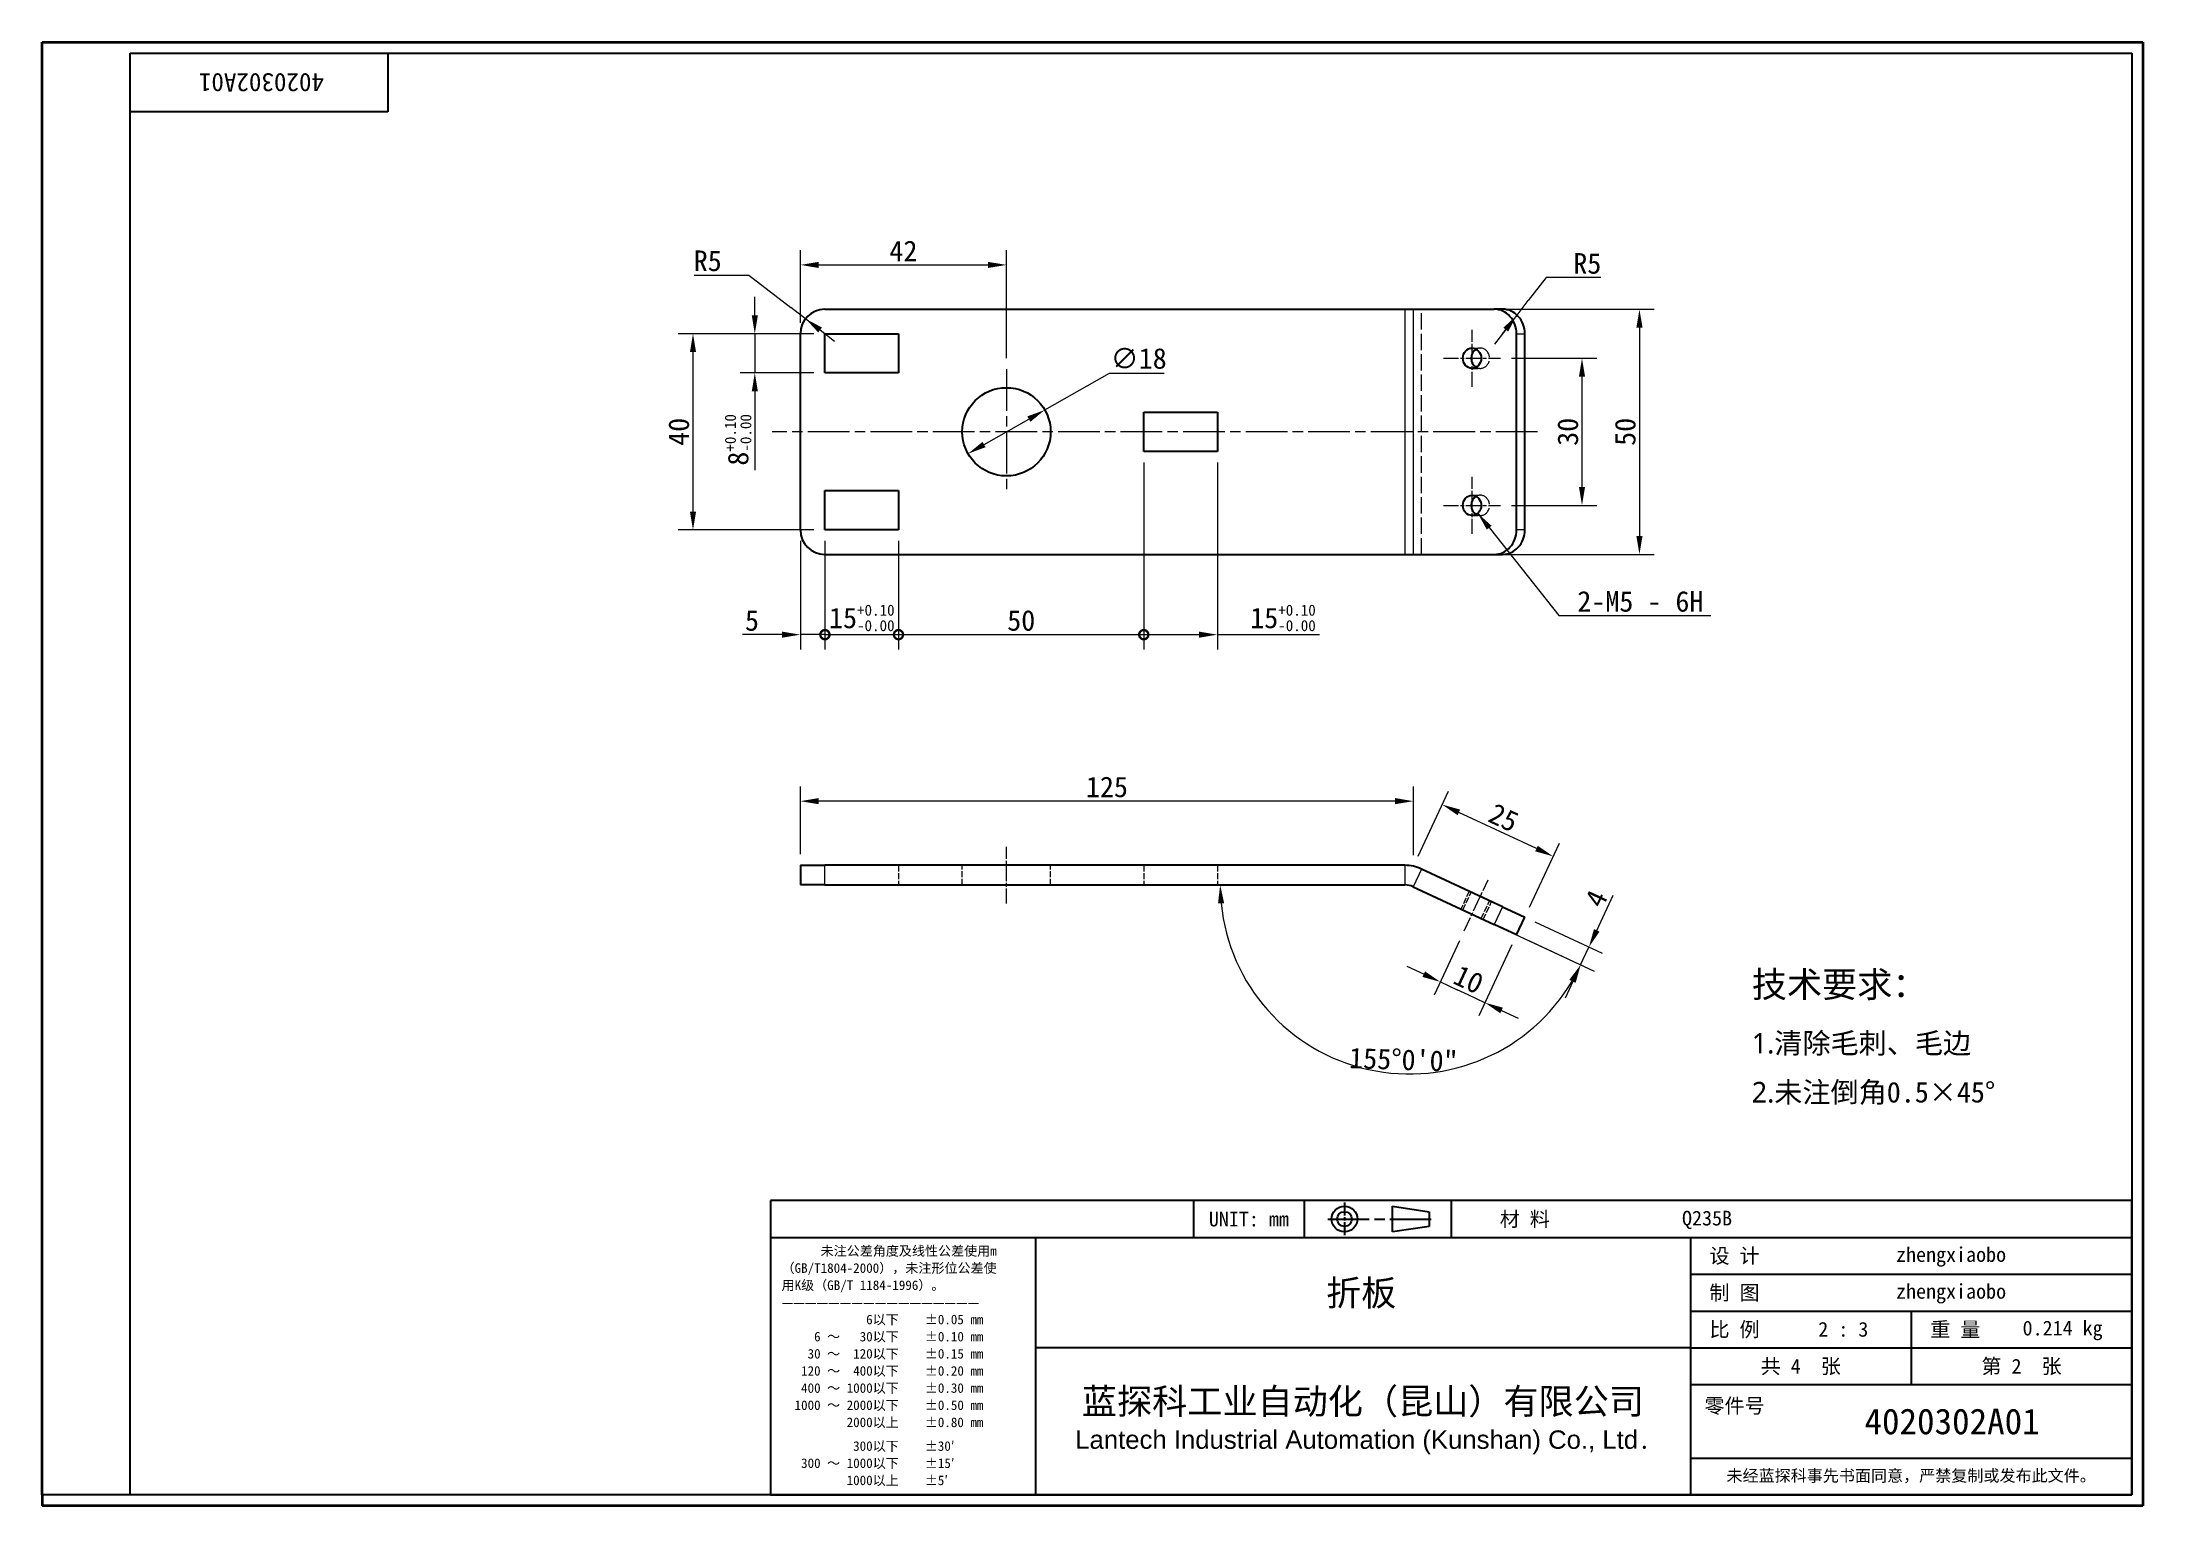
# Model space of a CAD drawing. Header units: millimetres. Extents: x 9 to 437, y 8 to 307.
import ezdxf
from ezdxf.enums import TextEntityAlignment as Align

# ---------------------------------------------------------------- set-up
doc = ezdxf.new("R2010")
doc.units = ezdxf.units.MM
doc.header["$LTSCALE"] = 1.5
doc.linetypes.add('CHAIN', pattern=[0.3543, 0.2362, -0.0295, 0.0591, -0.0295])
doc.linetypes.add('DASHED', pattern=[0.2067, 0.1654, -0.0413])
for name, color, linetype, lineweight in [('1', 7, 'Continuous', 18), ('可见 (ISO)', 7, 'Continuous', 25), ('可见窄的 (ISO)', 7, 'Continuous', 18), ('图框 (ISO)', 7, 'Continuous', 35), ('标题 (ISO)', 7, 'Continuous', 25)]:
    doc.layers.add(name, color=color, linetype=linetype, lineweight=lineweight)
for name, color, linetype, lineweight, true_color in [('中心标记 (ISO)', 1, 'CHAIN', 18, 0xff0000), ('中心线 (ISO)', 1, 'CHAIN', 18, 0xff0000), ('尺寸 (ISO)', 7, 'Continuous', 18, 0x008000), ('符号 (ISO)', 7, 'Continuous', 18, 0x008000), ('隐藏 (ISO)', 5, 'DASHED', 18, 0x0000ff), ('隐藏窄的 (ISO)', 5, 'DASHED', 18, 0x0000ff)]:
    doc.layers.add(name, color=color, linetype=linetype, lineweight=lineweight, true_color=true_color)
doc.styles.add('文本样式164', font='SimSun.ttf')
doc.styles.add('文本样式165', font='SimSun.ttf')
doc.styles.add('文本样式74', font='SimSun.ttf')
doc.styles.add('最新国标', font='simfang.ttf')
doc.styles.add('注释文本 (ISO)', font='simfang.ttf')
doc.dimstyles.new('默认 (GB)', dxfattribs={"dimscale": 1.5, "dimtxt": 2.8, "dimasz": 2.5, "dimexe": 2, "dimexo": 1.5, "dimgap": 0.5, "dimtad": 1, "dimtoh": 1, "dimdsep": 46, "dimtxsty": '最新国标', "dimcen": 0.09, "dimdle": 10, "dimclrd": 256, "dimclre": 256, "dimclrt": 256, "dimaunit": 1, "dimadec": 3, "dimazin": 2, "dimtfac": 0.535714, "dimtmove": 0, "dimatfit": 3, "dimfxl": 0, "dimtolj": 1, "dimtzin": 0, "dimlwd": -1, "dimlwe": -1, "dimarcsym": 0})
doc.dimstyles.new('默认 (GB)$7', dxfattribs={"dimscale": 1.5, "dimtxt": 2.8, "dimasz": 2.5, "dimexe": 2, "dimexo": 1.5, "dimgap": 0.5, "dimtad": 1, "dimtoh": 1, "dimdsep": 46, "dimtxsty": '最新国标', "dimcen": 0.09, "dimdle": 10, "dimclrd": 256, "dimclre": 256, "dimclrt": 256, "dimaunit": 1, "dimadec": 3, "dimazin": 2, "dimtfac": 0.535714, "dimtmove": 0, "dimatfit": 3, "dimfxl": 0, "dimtolj": 1, "dimtzin": 0, "dimlwd": -1, "dimlwe": -1, "dimarcsym": 0})

# ---------------------------------------------------------------- blocks, each defined once
blk = doc.blocks.new('图框 最新国标')
at = {"layer": '图框 (ISO)'}
for p, q in [((6, 7), (6, 204.5)), ((6, 204.5), (291.5, 204.5)), ((291.5, 204.5), (291.5, 5.5)), ((6, 7), (6, 5.5)), ((6, 7), (6, 5.5)), ((291.5, 5.5), (6, 5.5))]:
    blk.add_line(p, q, dxfattribs=at)
at = {"layer": '图框 (ISO)', "color": 7, "linetype": 'Continuous', "lineweight": 25}
for p, q in [((18, 203), (290, 203)), ((18, 7), (18, 203)), ((18, 203), (290, 203)), ((53, 203), (53, 195)), ((290, 203), (290, 7)), ((290, 203), (290, 7)), ((53, 195), (18, 195)), ((290, 7), (6, 7)), ((290, 7), (18, 7))]:
    blk.add_line(p, q, dxfattribs=at)
at = {"layer": '图框 (ISO)', "style": '文本样式74'}
blk.add_attdef('零件代号_001', (44.32, 200.25), '', height=2.5, rotation=180, dxfattribs=at)
blk = doc.blocks.new('标题栏 最新国标')
at = {"layer": '标题 (ISO)'}
for p, q in [((381.98, -183.84), (196.98, -183.84)), ((196.98, -183.84), (196.98, -223.84)), ((254.48, -183.84), (254.48, -188.84)), ((269.48, -183.84), (269.48, -188.84)), ((281.48, -188.09), (281.48, -184.59)), ((281.48, -184.59), (286.48, -185.34)), ((286.48, -185.34), (286.48, -187.34)), ((289.48, -183.84), (289.48, -188.84)), ((381.98, -223.84), (381.98, -183.84)), ((383.48, -183.84), (383.48, -225.34)), ((286.48, -187.34), (281.48, -188.09)), ((196.98, -188.84), (381.98, -188.84)), ((232.98, -188.84), (232.98, -223.84)), ((321.98, -188.84), (321.98, -223.84)), ((321.98, -193.84), (381.98, -193.84)), ((321.98, -198.84), (381.98, -198.84)), ((351.98, -198.84), (351.98, -208.84)), ((321.98, -203.84), (232.98, -203.84)), ((321.98, -203.84), (381.98, -203.84)), ((321.98, -208.84), (381.98, -208.84)), ((321.98, -218.84), (381.98, -218.84)), ((196.98, -223.84), (381.98, -223.84)), ((383.48, -225.34), (196.98, -225.34))]:
    blk.add_line(p, q, dxfattribs=at)
at = {"layer": '标题 (ISO)', "linetype": 'CHAIN', "ltscale": 5.000333}
blk.add_line((274.98, -184.09), (274.98, -188.59), dxfattribs=at)
at = {"layer": '标题 (ISO)', "linetype": 'CHAIN', "ltscale": 15.834605}
blk.add_line((272.73, -186.34), (286.98, -186.34), dxfattribs=at)
at = {"layer": '标题 (ISO)'}
for radius in [1.75, 1]:
    blk.add_circle((274.98, -186.34), radius, dxfattribs=at)
at = {"layer": '1', "style": '文本样式164'}
for s, p in [('UNIT: mm', (261.98, -186.34)), ('材 料', (299.48, -186.34)), ('设 计', (327.98, -191.34)), ('制 图', (327.98, -196.34)), ('比 例', (327.98, -201.34)), ('重 量', (357.98, -201.34)), ('共 4  张', (336.98, -206.34)), ('第 2  张', (366.98, -206.34))]:
    blk.add_text(s, height=2, dxfattribs=at).set_placement(p, align=Align.MIDDLE_CENTER)
at = {"layer": '标题 (ISO)', "char_height": 2, "style": '注释文本 (ISO)'}
for s, insert, attachment_point, line_spacing_factor in [('{\\fSimSun|b0|i0|c134|p2;\\H0.65x;      未注公差角度及线性公差使用m\\P（GB/T1804-2000），未注形位公差使\\P用K级（GB/T 1184-1996）。\\P—————————————————\\P             6以下    ±0.05 mm\\P     6 ～   30以下    ±0.10 mm\\P    30 ～  120以下    ±0.15 mm\\P   120 ～  400以下    ±0.20 mm\\P   400 ～ 1000以下    ±0.30 mm\\P  1000 ～ 2000以下    ±0.50 mm\\P          2000以上    ±0.80 mm\\P\\H0.38462x;\\P\\H2.6x;           300以下    ±30′\\P   300 ～ 1000以下    ±15′\\P          1000以上    ±5′}', (198.48, -206.34), 4, 1.075116), ('{\\fMicrosoft YaHei|b0|i0|c134|p34;\\H1.75x;蓝探科工业自动化（昆山）有限公司\\P\\fArial|b0|i0|c0|p34;\\H0.71429x;Lantech Industrial Automation (Kunshan) Co., Ltd\\fFangSong|b0|i0|c134|p49;.\\H1.15195x; }', (277.48, -213.84), 5, 0.978695)]:
    blk.add_mtext(s, dxfattribs=dict(at, insert=insert, attachment_point=attachment_point, line_spacing_factor=line_spacing_factor))
at = {"layer": '标题 (ISO)', "attachment_point": 5, "style": '注释文本 (ISO)'}
for s, insert, char_height in [('\\fFangSong|b0|i0;零件号', (327.98, -211.84), 2), ('\\fSimSun|b0|i0;{\\H1.6000;未经蓝探科事先书面同意，严禁复制或发布此文件。}', (351.98, -221.34), 1.6)]:
    blk.add_mtext(s, dxfattribs=dict(at, insert=insert, char_height=char_height))
at = {"layer": '标题 (ISO)'}
for tag, p, height, style in [('材料_001', (320.84, -187.21), 2, '注释文本 (ISO)'), ('设计人_001', (349.92, -192.16), 2, '注释文本 (ISO)'), ('库存编号_001', (272.48, -198.12), 3.5, '文本样式165'), ('设计人_001', (349.92, -197.16), 2, '注释文本 (ISO)'), ('视图比例_001', (339.35, -202.33), 2, '注释文本 (ISO)'), ('质量\\P3;_001', (367.12, -202.16), 2, '注释文本 (ISO)'), ('零件代号_001', (345.63, -215.59), 3.5, '文本样式165')]:
    blk.add_attdef(tag, p, '', height=height, dxfattribs=dict(at, style=style))
blk = doc.blocks.new('_DotSmall')
at = {"color": 0, "linetype": 'ByBlock', "const_width": 0.5}
blk.add_lwpolyline([(-0.0625, 0, 1), (0.0625, 0, 1)], format="xyb", close=True, dxfattribs=at)
blk = doc.blocks.new('*D5')
at = {"layer": 'Defpoints', "color": 0, "transparency": 16777216}
for p in [(163.58, 207.27), (168.58, 207.27), (168.58, 185.91)]:
    blk.add_point(p, dxfattribs=at)
at = {"layer": '尺寸 (ISO)', "color": 116, "true_color": 0x00803f, "transparency": 16777216}
for p, q in [((163.58, 205.02), (163.58, 182.91)), ((168.58, 205.02), (168.58, 182.91)), ((159.83, 185.91), (151.8, 185.91)), ((168.58, 185.91), (163.58, 185.91)), ((168.58, 185.91), (176.08, 185.91))]:
    blk.add_line(p, q, dxfattribs=at)
blk.add_solid([(159.83, 186.53), (159.83, 185.28), (163.58, 185.91)], dxfattribs=at)
at = {"layer": '尺寸 (ISO)', "color": 116, "true_color": 0x00803f, "transparency": 16777216, "xscale": 3.75, "yscale": 3.75, "zscale": 3.75, "rotation": 180}
blk.add_blockref('_DotSmall', (168.58, 185.91), dxfattribs=at)
at = {"layer": '尺寸 (ISO)', "transparency": 16777216, "insert": (153.72, 188.78), "char_height": 4.2, "attachment_point": 5, "style": '最新国标'}
blk.add_mtext('\\A1;5', dxfattribs=at)
blk = doc.blocks.new('*D7')
at = {"layer": 'Defpoints', "color": 0, "transparency": 16777216}
for p in [(168.58, 207.27), (183.58, 207.27), (183.58, 185.91)]:
    blk.add_point(p, dxfattribs=at)
at = {"layer": '尺寸 (ISO)', "color": 116, "true_color": 0x00803f, "transparency": 16777216}
for p, q in [((168.58, 205.02), (168.58, 182.91)), ((183.58, 205.02), (183.58, 182.91)), ((168.58, 185.91), (183.58, 185.91))]:
    blk.add_line(p, q, dxfattribs=at)
at = {"layer": '尺寸 (ISO)', "color": 116, "true_color": 0x00803f, "transparency": 16777216, "xscale": 3.75, "yscale": 3.75, "zscale": 3.75, "rotation": 180}
blk.add_blockref('_DotSmall', (168.58, 185.91), dxfattribs=at)
at = {"layer": '尺寸 (ISO)', "color": 116, "true_color": 0x00803f, "transparency": 16777216, "xscale": 3.75, "yscale": 3.75, "zscale": 3.75}
blk.add_blockref('_DotSmall', (183.58, 185.91), dxfattribs=at)
at = {"layer": '尺寸 (ISO)', "transparency": 16777216, "insert": (176.1, 189.33), "char_height": 4.2, "attachment_point": 5, "style": '最新国标'}
blk.add_mtext('\\A1;15{\\H2.25;\\S+0.10^ -0.00;}', dxfattribs=at)
blk = doc.blocks.new('*D8')
at = {"layer": 'Defpoints', "color": 0, "transparency": 16777216}
for p in [(233.58, 223.27), (183.58, 207.27), (233.58, 185.91)]:
    blk.add_point(p, dxfattribs=at)
at = {"layer": '尺寸 (ISO)', "color": 116, "true_color": 0x00803f, "transparency": 16777216}
for p, q in [((233.58, 221.02), (233.58, 182.91)), ((183.58, 205.02), (183.58, 182.91)), ((183.58, 185.91), (233.58, 185.91))]:
    blk.add_line(p, q, dxfattribs=at)
at = {"layer": '尺寸 (ISO)', "color": 116, "true_color": 0x00803f, "transparency": 16777216, "xscale": 3.75, "yscale": 3.75, "zscale": 3.75, "rotation": 180}
blk.add_blockref('_DotSmall', (183.58, 185.91), dxfattribs=at)
at = {"layer": '尺寸 (ISO)', "color": 116, "true_color": 0x00803f, "transparency": 16777216, "xscale": 3.75, "yscale": 3.75, "zscale": 3.75}
blk.add_blockref('_DotSmall', (233.58, 185.91), dxfattribs=at)
at = {"layer": '尺寸 (ISO)', "transparency": 16777216, "insert": (208.6, 188.78), "char_height": 4.2, "attachment_point": 5, "style": '最新国标'}
blk.add_mtext('\\A1;50', dxfattribs=at)
blk = doc.blocks.new('*D9')
at = {"layer": 'Defpoints', "color": 0, "transparency": 16777216}
for p in [(233.58, 223.27), (248.58, 223.27), (248.58, 185.91)]:
    blk.add_point(p, dxfattribs=at)
at = {"layer": '尺寸 (ISO)', "color": 116, "true_color": 0x00803f, "transparency": 16777216}
for p, q in [((233.58, 221.02), (233.58, 182.91)), ((248.58, 221.02), (248.58, 182.91)), ((233.58, 185.91), (244.83, 185.91)), ((248.58, 185.91), (269.42, 185.91))]:
    blk.add_line(p, q, dxfattribs=at)
blk.add_solid([(244.83, 186.53), (244.83, 185.28), (248.58, 185.91)], dxfattribs=at)
at = {"layer": '尺寸 (ISO)', "color": 116, "true_color": 0x00803f, "transparency": 16777216, "xscale": 3.75, "yscale": 3.75, "zscale": 3.75, "rotation": 180}
blk.add_blockref('_DotSmall', (233.58, 185.91), dxfattribs=at)
at = {"layer": '尺寸 (ISO)', "transparency": 16777216, "insert": (261.95, 189.33), "char_height": 4.2, "attachment_point": 5, "style": '最新国标'}
blk.add_mtext('\\A1;15{\\H2.25;\\S+0.10^ -0.00;}', dxfattribs=at)
blk = doc.blocks.new('*D10')
at = {"layer": 'Defpoints', "color": 0, "transparency": 16777216}
for p in [(306.3, 242.27), (306.3, 212.27), (322.9, 212.27)]:
    blk.add_point(p, dxfattribs=at)
at = {"layer": '尺寸 (ISO)', "color": 116, "true_color": 0x00803f, "transparency": 16777216}
for p, q in [((308.55, 242.27), (325.9, 242.27)), ((322.9, 238.52), (322.9, 216.02)), ((308.55, 212.27), (325.9, 212.27))]:
    blk.add_line(p, q, dxfattribs=at)
for points in [[(322.28, 238.52), (323.53, 238.52), (322.9, 242.27)], [(322.28, 216.02), (323.53, 216.02), (322.9, 212.27)]]:
    blk.add_solid(points, dxfattribs=at)
at = {"layer": '尺寸 (ISO)', "transparency": 16777216, "insert": (320.03, 227.27), "char_height": 4.2, "attachment_point": 5, "rotation": 90, "style": '最新国标'}
blk.add_mtext('\\A1;30', dxfattribs=at)
blk = doc.blocks.new('*D11')
at = {"layer": 'Defpoints', "color": 0, "transparency": 16777216}
for p in [(168.58, 247.27), (141.69, 207.27), (168.58, 207.27)]:
    blk.add_point(p, dxfattribs=at)
at = {"layer": '尺寸 (ISO)', "color": 116, "true_color": 0x00803f, "transparency": 16777216}
for p, q in [((166.33, 247.27), (138.69, 247.27)), ((141.69, 243.52), (141.69, 211.02)), ((166.33, 207.27), (138.69, 207.27))]:
    blk.add_line(p, q, dxfattribs=at)
for points in [[(141.07, 243.52), (142.32, 243.52), (141.69, 247.27)], [(141.07, 211.02), (142.32, 211.02), (141.69, 207.27)]]:
    blk.add_solid(points, dxfattribs=at)
at = {"layer": '尺寸 (ISO)', "transparency": 16777216, "insert": (138.82, 227.27), "char_height": 4.2, "attachment_point": 5, "rotation": 90, "style": '最新国标'}
blk.add_mtext('\\A1;40', dxfattribs=at)
blk = doc.blocks.new('*D12')
at = {"layer": 'Defpoints', "color": 0, "transparency": 16777216}
for p in [(168.58, 247.27), (154.29, 239.27), (168.58, 239.27)]:
    blk.add_point(p, dxfattribs=at)
at = {"layer": '尺寸 (ISO)', "color": 116, "true_color": 0x00803f, "transparency": 16777216}
for p, q in [((154.29, 251.02), (154.29, 254.77)), ((166.33, 247.27), (151.29, 247.27)), ((154.29, 247.27), (154.29, 239.27)), ((166.33, 239.27), (151.29, 239.27)), ((154.29, 235.52), (154.29, 219.48))]:
    blk.add_line(p, q, dxfattribs=at)
for points in [[(153.67, 251.02), (154.92, 251.02), (154.29, 247.27)], [(153.67, 235.52), (154.92, 235.52), (154.29, 239.27)]]:
    blk.add_solid(points, dxfattribs=at)
at = {"layer": '尺寸 (ISO)', "transparency": 16777216, "insert": (150.88, 225.63), "char_height": 4.2, "attachment_point": 5, "rotation": 90, "style": '最新国标'}
blk.add_mtext('\\A1;8{\\H2.25;\\S+0.10^ -0.00;}', dxfattribs=at)
blk = doc.blocks.new('*D13')
at = {"layer": 'Defpoints', "color": 0, "transparency": 16777216}
for p in [(305.02, 252.27), (305.02, 202.27), (334.61, 202.27)]:
    blk.add_point(p, dxfattribs=at)
at = {"layer": '尺寸 (ISO)', "color": 116, "true_color": 0x00803f, "transparency": 16777216}
for p, q in [((307.27, 252.27), (337.61, 252.27)), ((334.61, 248.52), (334.61, 206.02)), ((307.27, 202.27), (337.61, 202.27))]:
    blk.add_line(p, q, dxfattribs=at)
for points in [[(333.99, 248.52), (335.24, 248.52), (334.61, 252.27)], [(333.99, 206.02), (335.24, 206.02), (334.61, 202.27)]]:
    blk.add_solid(points, dxfattribs=at)
at = {"layer": '尺寸 (ISO)', "transparency": 16777216, "insert": (331.74, 227.27), "char_height": 4.2, "attachment_point": 5, "rotation": 90, "style": '最新国标'}
blk.add_mtext('\\A1;50', dxfattribs=at)
blk = doc.blocks.new('*D14')
at = {"layer": 'Defpoints', "color": 0, "transparency": 16777216}
for p in [(205.58, 261.3), (163.58, 247.27), (205.58, 240.02)]:
    blk.add_point(p, dxfattribs=at)
at = {"layer": '尺寸 (ISO)', "color": 116, "true_color": 0x00803f, "transparency": 16777216}
for p, q in [((163.58, 249.52), (163.58, 264.3)), ((167.33, 261.3), (201.83, 261.3)), ((205.58, 242.27), (205.58, 264.3))]:
    blk.add_line(p, q, dxfattribs=at)
for points in [[(167.33, 261.92), (167.33, 260.67), (163.58, 261.3)], [(201.83, 261.92), (201.83, 260.67), (205.58, 261.3)]]:
    blk.add_solid(points, dxfattribs=at)
at = {"layer": '尺寸 (ISO)', "transparency": 16777216, "insert": (184.58, 264.15), "char_height": 4.2, "attachment_point": 5, "style": '最新国标'}
blk.add_mtext('\\A1;42', dxfattribs=at)
blk = doc.blocks.new('*D15')
at = {"layer": 'Defpoints', "color": 0, "transparency": 16777216}
for p in [(164.63, 250.33), (168.58, 247.27)]:
    blk.add_point(p, dxfattribs=at)
at = {"layer": '尺寸 (ISO)', "color": 116, "true_color": 0x00803f, "transparency": 16777216}
for p, q in [((141.91, 259.24), (153.09, 259.24)), ((153.09, 259.24), (161.66, 252.62)), ((164.63, 250.33), (161.66, 252.62)), ((168.58, 247.27), (164.63, 250.33)), ((167.59, 248.03), (170.56, 245.74))]:
    blk.add_line(p, q, dxfattribs=at)
blk.add_solid([(167.98, 248.53), (167.21, 247.54), (164.63, 250.33)], dxfattribs=at)
at = {"layer": '尺寸 (ISO)', "transparency": 16777216, "insert": (144.7, 262.11), "char_height": 4.2, "attachment_point": 5, "style": '最新国标'}
blk.add_mtext('\\A1;R5', dxfattribs=at)
blk = doc.blocks.new('*D16')
at = {"layer": 'Defpoints', "color": 0, "transparency": 16777216}
for p in [(309.66, 251.07), (306.71, 247.27)]:
    blk.add_point(p, dxfattribs=at)
at = {"layer": '尺寸 (ISO)', "color": 116, "true_color": 0x00803f, "transparency": 16777216}
for p, q in [((315.59, 258.71), (311.96, 254.03)), ((326.77, 258.71), (315.59, 258.71)), ((309.66, 251.07), (311.96, 254.03)), ((306.71, 247.27), (309.66, 251.07)), ((307.36, 248.11), (305.06, 245.14))]:
    blk.add_line(p, q, dxfattribs=at)
blk.add_solid([(306.86, 248.49), (307.85, 247.72), (309.66, 251.07)], dxfattribs=at)
at = {"layer": '尺寸 (ISO)', "transparency": 16777216, "insert": (323.98, 261.58), "char_height": 4.2, "attachment_point": 5, "style": '最新国标'}
blk.add_mtext('\\A1;R5', dxfattribs=at)
blk = doc.blocks.new('*D17')
at = {"layer": 'Defpoints', "color": 0, "transparency": 16777216}
for p in [(163.58, 151.96), (163.58, 138.88), (288.54, 138.69)]:
    blk.add_point(p, dxfattribs=at)
at = {"layer": '尺寸 (ISO)', "color": 116, "true_color": 0x00803f, "transparency": 16777216}
for p, q in [((163.58, 141.13), (163.58, 154.96)), ((288.54, 140.94), (288.54, 154.96)), ((284.79, 151.96), (167.33, 151.96))]:
    blk.add_line(p, q, dxfattribs=at)
for points in [[(167.33, 152.59), (167.33, 151.34), (163.58, 151.96)], [(284.79, 152.59), (284.79, 151.34), (288.54, 151.96)]]:
    blk.add_solid(points, dxfattribs=at)
at = {"layer": '尺寸 (ISO)', "transparency": 16777216, "insert": (226.06, 154.84), "char_height": 4.2, "attachment_point": 5, "style": '最新国标'}
blk.add_mtext('\\A1;125', dxfattribs=at)
blk = doc.blocks.new('*D18')
at = {"layer": 'Defpoints', "color": 0, "transparency": 16777216}
for p in [(294.4, 151.26), (288.54, 138.69), (311.24, 128.31)]:
    blk.add_point(p, dxfattribs=at)
at = {"layer": '尺寸 (ISO)', "color": 116, "true_color": 0x00803f, "transparency": 16777216}
for p, q in [((289.49, 140.73), (295.67, 153.98)), ((313.62, 142.3), (297.8, 149.67)), ((312.19, 130.35), (318.29, 143.43))]:
    blk.add_line(p, q, dxfattribs=at)
for points in [[(298.07, 150.24), (297.54, 149.11), (294.4, 151.26)], [(313.89, 142.86), (313.36, 141.73), (317.02, 140.71)]]:
    blk.add_solid(points, dxfattribs=at)
at = {"layer": '尺寸 (ISO)', "transparency": 16777216, "insert": (306.93, 148.59), "char_height": 4.2, "attachment_point": 5, "rotation": 335, "style": '最新国标'}
blk.add_mtext('\\A1;25', dxfattribs=at)
blk = doc.blocks.new('*D19')
at = {"layer": 'Defpoints', "color": 0, "transparency": 16777216}
for p in [(298.9, 125.52), (309.55, 124.69), (294.05, 115.1)]:
    blk.add_point(p, dxfattribs=at)
at = {"layer": '尺寸 (ISO)', "color": 116, "true_color": 0x00803f, "transparency": 16777216}
for p, q in [((297.95, 123.48), (292.78, 112.38)), ((308.6, 122.65), (301.84, 108.16)), ((290.65, 116.68), (287.25, 118.27)), ((294.05, 115.1), (297.44, 113.52)), ((299.71, 112.46), (297.44, 113.52)), ((303.11, 110.87), (299.71, 112.46)), ((306.51, 109.29), (309.91, 107.7))]:
    blk.add_line(p, q, dxfattribs=at)
for points in [[(290.91, 117.25), (290.38, 116.12), (294.05, 115.1)], [(306.77, 109.86), (306.24, 108.72), (303.11, 110.87)]]:
    blk.add_solid(points, dxfattribs=at)
at = {"layer": '尺寸 (ISO)', "transparency": 16777216, "insert": (299.79, 115.59), "char_height": 4.2, "attachment_point": 5, "rotation": 335, "style": '最新国标'}
blk.add_mtext('\\A1;10', dxfattribs=at)
blk = doc.blocks.new('*D20')
at = {"layer": 'Defpoints', "color": 0, "transparency": 16777216}
for p in [(309.55, 124.69), (311.24, 128.31), (324.32, 122.22)]:
    blk.add_point(p, dxfattribs=at)
at = {"layer": '尺寸 (ISO)', "color": 116, "true_color": 0x00803f, "transparency": 16777216}
for p, q in [((325.9, 125.61), (329.24, 132.77)), ((313.28, 127.36), (327.04, 120.95)), ((311.59, 123.74), (325.35, 117.32)), ((322.63, 118.59), (324.32, 122.22)), ((321.04, 115.19), (319.46, 111.79))]:
    blk.add_line(p, q, dxfattribs=at)
for points in [[(325.34, 125.88), (326.47, 125.35), (324.32, 122.22)], [(320.48, 115.46), (321.61, 114.93), (322.63, 118.59)]]:
    blk.add_solid(points, dxfattribs=at)
at = {"layer": '尺寸 (ISO)', "transparency": 16777216, "insert": (325.78, 132.09), "char_height": 4.2, "attachment_point": 5, "rotation": 65, "style": '最新国标'}
blk.add_mtext('\\A1;4', dxfattribs=at)
blk = doc.blocks.new('*D21')
at = {"layer": 'Defpoints', "color": 0, "transparency": 16777216}
for p in [(168.58, 134.88), (287.7, 134.88), (289.74, 133.93), (263.79, 104.65)]:
    blk.add_point(p, dxfattribs=at)
at = {"layer": '尺寸 (ISO)', "color": 116, "true_color": 0x00803f, "transparency": 16777216}
blk.add_line((291.78, 132.98), (325.35, 117.32), dxfattribs=at)
blk.add_arc((287.7, 134.88), 38.54, 185.5768, 329.4232, dxfattribs=at)
for points in [[(248.71, 131.1), (249.96, 131.16), (249.15, 134.88)], [(320.33, 115.56), (321.43, 114.98), (322.63, 118.59)]]:
    blk.add_solid(points, dxfattribs=at)
at = {"layer": '尺寸 (ISO)', "transparency": 16777216, "insert": (286.5, 99.23), "char_height": 4.2, "attachment_point": 5, "rotation": 358.0702, "style": '最新国标'}
blk.add_mtext('\\A1;155°0\'0"', dxfattribs=at)
blk = doc.blocks.new('*D22')
at = {"layer": 'Defpoints', "color": 0, "transparency": 16777216}
for p in [(213.41, 231.72), (197.76, 222.82)]:
    blk.add_point(p, dxfattribs=at)
at = {"layer": '尺寸 (ISO)', "color": 116, "true_color": 0x00803f, "transparency": 16777216}
for p, q in [((213.41, 231.72), (226.59, 239.21)), ((226.59, 239.21), (237.75, 239.21)), ((201.02, 224.68), (210.15, 229.87))]:
    blk.add_line(p, q, dxfattribs=at)
for points in [[(209.84, 230.41), (210.46, 229.32), (213.41, 231.72)], [(200.71, 225.22), (201.33, 224.13), (197.76, 222.82)]]:
    blk.add_solid(points, dxfattribs=at)
at = {"layer": '尺寸 (ISO)', "transparency": 16777216, "insert": (232.54, 242.2), "char_height": 4.2, "attachment_point": 5, "style": '最新国标'}
blk.add_mtext('\\A1;∅18', dxfattribs=at)

msp = doc.modelspace()

# ---------------------------------------------------------------- linework, layer by layer
at = {"layer": '中心标记 (ISO)', "ltscale": 8.618424}
for p, q in [((300.4877, 236.4539), (300.4877, 248.0879)), ((294.6707, 242.2709), (306.3047, 242.2709)), ((300.4877, 206.4539), (300.4877, 218.0879)), ((294.6707, 212.2709), (306.3047, 212.2709))]:
    msp.add_line(p, q, dxfattribs=at)
at = {"layer": '中心标记 (ISO)', "ltscale": 23.990969}
for p, q in [((205.5836, 240.0209), (205.5836, 214.5209)), ((313.8471, 227.2709), (157.8108, 227.2709))]:
    msp.add_line(p, q, dxfattribs=at)
at = {"layer": '中心线 (ISO)', "ltscale": 8.519156}
for p, q in [((205.5836, 131.1294), (205.5836, 142.6294)), ((298.9029, 125.5163), (303.763, 135.9388))]:
    msp.add_line(p, q, dxfattribs=at)
at = {"layer": '可见 (ISO)'}
for p, q in [((168.5836, 252.2709), (286.81, 252.2709)), ((286.81, 252.2709), (288.5005, 252.2709)), ((288.5005, 252.2709), (305.0193, 252.2709)), ((306.7097, 252.2709), (305.0193, 252.2709)), ((163.5836, 207.2709), (163.5836, 247.2709)), ((168.5836, 239.2709), (168.5836, 247.2709)), ((168.5836, 247.2709), (183.5836, 247.2709)), ((183.5836, 247.2709), (183.5836, 239.2709)), ((309.5508, 207.2709), (309.5508, 247.2709)), ((311.2413, 207.2709), (311.2413, 247.2709)), ((183.5836, 239.2709), (168.5836, 239.2709)), ((233.5836, 223.2709), (233.5836, 231.2709)), ((233.5836, 231.2709), (248.5836, 231.2709)), ((248.5836, 231.2709), (248.5836, 223.2709)), ((248.5836, 223.2709), (233.5836, 223.2709)), ((168.5836, 207.2709), (168.5836, 215.2709)), ((168.5836, 215.2709), (183.5836, 215.2709)), ((183.5836, 215.2709), (183.5836, 207.2709)), ((183.5836, 207.2709), (168.5836, 207.2709)), ((168.5836, 202.2709), (286.81, 202.2709)), ((286.81, 202.2709), (288.5005, 202.2709)), ((288.5005, 202.2709), (305.0193, 202.2709)), ((305.0193, 202.2709), (306.7097, 202.2709)), ((163.5836, 138.8794), (168.5836, 138.8794)), ((163.5836, 138.8794), (163.5836, 134.8794)), ((286.81, 138.8794), (168.5836, 138.8794)), ((306.7097, 130.427), (290.191, 138.1299)), ((168.5836, 134.8794), (163.5836, 134.8794)), ((168.5836, 134.8794), (286.81, 134.8794)), ((288.5005, 134.5046), (305.0193, 126.8018)), ((306.7097, 130.427), (311.2413, 128.314)), ((309.5508, 124.6887), (305.0193, 126.8018)), ((309.5508, 124.6887), (311.2413, 128.314))]:
    msp.add_line(p, q, dxfattribs=at)
msp.add_circle((205.5836, 227.2709), 9, dxfattribs=at)
for centre, radius, start, end in [((168.5836, 247.2709), 5, 90, 180), ((168.5836, 207.2709), 5, 180, 270), ((286.81, 130.8794), 8, 65, 90), ((286.81, 130.8794), 4, 65, 90)]:
    msp.add_arc(centre, radius, start, end, dxfattribs=at)
for centre, major_axis, start_param, end_param in [((305.0193, 247.2709), (0, 5), 4.71238898, 6.28318531), ((306.7097, 247.2709), (0, 5), 4.71238898, 6.28318531), ((302.1782, 242.2709), (0, -2.067), 3.60969401, 5.81508395), ((302.1782, 212.2709), (0, -2.067), 3.60969401, 5.81508395), ((305.0193, 207.2709), (0, -5), 0, 1.57079633), ((306.7097, 207.2709), (0, -5), 0, 1.57079633)]:
    msp.add_ellipse(centre, major_axis=major_axis, ratio=0.90630779, start_param=start_param, end_param=end_param, dxfattribs=at)
for centre in [(300.4877, 242.2709), (300.4877, 212.2709)]:
    msp.add_ellipse(centre, major_axis=(0, 2.067), ratio=0.90630779, dxfattribs=at)
at = {"layer": '可见窄的 (ISO)'}
for p, q in [((286.81, 252.2709), (286.81, 202.2709)), ((288.5005, 252.2709), (288.5005, 202.2709)), ((309.5508, 247.2709), (311.2413, 247.2709)), ((311.2413, 207.2709), (309.5508, 207.2709)), ((168.5836, 134.8794), (168.5836, 138.8794)), ((286.81, 138.8794), (286.81, 134.8794)), ((290.191, 138.1299), (288.5005, 134.5046)), ((306.7097, 130.427), (305.0193, 126.8018))]:
    msp.add_line(p, q, dxfattribs=at)
at = {"layer": '隐藏 (ISO)', "ltscale": 5.079091}
for p, q in [((300.4877, 244.3379), (302.1782, 244.3379)), ((300.4877, 240.2039), (302.1782, 240.2039)), ((300.4877, 214.3379), (302.1782, 214.3379)), ((300.4877, 210.2039), (302.1782, 210.2039)), ((183.5836, 138.8794), (183.5836, 134.8794)), ((196.5836, 134.8794), (196.5836, 138.8794)), ((214.5836, 134.8794), (214.5836, 138.8794)), ((233.5836, 138.8794), (233.5836, 134.8794)), ((248.5836, 138.8794), (248.5836, 134.8794)), ((299.9124, 133.5967), (298.2219, 129.9715)), ((298.6144, 129.7885), (300.3048, 133.4137)), ((302.3611, 128.0414), (304.0515, 131.6666)), ((302.7535, 127.8584), (304.444, 131.4836))]:
    msp.add_line(p, q, dxfattribs=at)
at = {"layer": '隐藏 (ISO)', "ltscale": 13.592651}
for centre in [(302.1782, 242.2709), (302.1782, 212.2709)]:
    msp.add_ellipse(centre, major_axis=(0, -2.067), ratio=0.90630779, start_param=5.81508395, end_param=9.89287932, dxfattribs=at)
at = {"layer": '隐藏窄的 (ISO)', "ltscale": 13.438693}
msp.add_line((290.191, 202.2709), (290.191, 252.2709), dxfattribs=at)

# ---------------------------------------------------------------- block references
at = {"xscale": 1.5, "yscale": 1.5, "zscale": 1.5}
msp.add_blockref('图框 最新国标', (0, 0), dxfattribs=at).add_auto_attribs({'零件代号_001': '4020302A01'})
ref = msp.add_blockref('标题栏 最新国标', (-137.9738, 346.2664), dxfattribs=dict(xscale=1.5, yscale=1.5, zscale=1.5))
ref.add_attrib('零件代号_001', '4020302A01', (380.4784, 22.875), dxfattribs={"layer": '标题 (ISO)', "height": 5.25, "style": '文本样式165'})
ref.add_attrib('库存编号_001', '折板', (270.7416, 49.081), dxfattribs={"layer": '标题 (ISO)', "height": 5.25, "style": '文本样式165'})
ref.add_attrib('质量\\P3;_001', '0.214 kg', (412.7057, 43.0243), dxfattribs={"layer": '标题 (ISO)', "height": 3, "style": '注释文本 (ISO)'})
ref.add_attrib('视图比例_001', '2 : 3', (371.0571, 42.7757), dxfattribs={"layer": '标题 (ISO)', "height": 3, "style": '注释文本 (ISO)'})
ref.add_attrib('设计人_001', 'zhengxiaobo', (386.9057, 58.0243), dxfattribs={"layer": '标题 (ISO)', "height": 3, "style": '注释文本 (ISO)'})
ref.add_attrib('设计人_001', 'zhengxiaobo', (386.9057, 50.5243), dxfattribs={"layer": '标题 (ISO)', "height": 3, "style": '注释文本 (ISO)'})
ref.add_attrib('材料_001', 'Q235B', (343.29, 65.4471), dxfattribs={"layer": '标题 (ISO)', "height": 3, "style": '注释文本 (ISO)'})

# ---------------------------------------------------------------- texts
at = {"layer": '符号 (ISO)'}
for s, insert, char_height, width, attachment_point, line_spacing_factor, style in [('2-M5 - 6H', (321.9459, 190.5326), 4.2, 28.577685, 7, 0.49, '最新国标'), ('{\\H1.75x;技术要求：\\P\\fSegoe UI|b0|i0|c134|p34;\\H0.8x;1.\\fFangSong|b0|i0|c134|p49;清除毛刺、毛边\\P\\fSegoe UI|b0|i0|c134|p34;2.\\fFangSong|b0|i0|c134|p49;未注倒角\\fSimSun|b0|i0|c134|p2;0.5\\H1.0009x;×\\f仿宋_GB2312|b0|i0|c134|p0;\\H0.9991x;45\\fSimSun|b0|i0|c134|p2;°}', (357.5137, 103.6171), 3, 58.547804, 4, 1.428116, '注释文本 (ISO)')]:
    msp.add_mtext(s, dxfattribs=dict(at, insert=insert, char_height=char_height, width=width, attachment_point=attachment_point, line_spacing_factor=line_spacing_factor, style=style))

# ---------------------------------------------------------------- dimensions: what is measured, and where the dimension line sits
at = {"layer": '尺寸 (ISO)', "color": 116, "true_color": 0x00803f}
dim = msp.add_linear_dim(base=(205.5836, 261.2989), p1=(163.5836, 247.2709), p2=(205.5836, 240.0209), dimstyle='默认 (GB)', override={"dimgap": 0.5, "dimtoh": 0, "dimdec": 2, "dimtol": 0, "dimlim": 0, "dimtp": 0, "dimtm": 0, "dimtdec": 2, "dimtofl": 0, "dimatfit": 1}, dxfattribs=at)
dim.commit()
dim.dimension.update_dxf_attribs({"geometry": '*D14', "text_midpoint": (184.5836, 261.2989), "dimtype": 160})
for center, mpoint, override, picture, middle in [((168.5836, 247.2709), (164.6262, 250.327), {"dimgap": 0.5, "dimtih": 1, "dimdec": 2, "dimlfac": 1, "dimcen": 0, "dimtol": 0, "dimlim": 0, "dimtp": 0, "dimtm": 0, "dimtdec": 2}, '*D15', (144.6958, 259.236)), ((306.7097, 247.2709), (309.6583, 251.0677), {"dimgap": 0.5, "dimtih": 1, "dimdec": 2, "dimlfac": 1.0401, "dimcen": 0, "dimtol": 0, "dimlim": 0, "dimtp": 0, "dimtm": 0, "dimtdec": 2}, '*D16', (323.985, 258.7069))]:
    dim = msp.add_radius_dim(center=center, mpoint=mpoint, dimstyle='默认 (GB)', override=override, dxfattribs=at)
    dim.commit()
    dim.dimension.update_dxf_attribs({"geometry": picture, "text_midpoint": middle, "dimtype": 164})
for base, p1, p2, angle, override, picture, middle in [((154.295, 239.2709), (168.5836, 247.2709), (168.5836, 239.2709), 270, {"dimgap": 0.5, "dimtoh": 0, "dimdec": 2, "dimtol": 1, "dimlim": 0, "dimtp": 0.1, "dimtm": 1e-09, "dimtdec": 2, "dimtofl": 1, "dimatfit": 1}, '*D12', (154.295, 225.6257)), ((334.614, 202.2709), (305.0193, 252.2709), (305.0193, 202.2709), 270, {"dimgap": 0.5, "dimtoh": 0, "dimdec": 2, "dimtol": 0, "dimlim": 0, "dimtp": 0, "dimtm": 0, "dimtdec": 2, "dimtofl": 0, "dimatfit": 1}, '*D13', (334.614, 227.2709)), ((141.693, 207.2709), (168.5836, 247.2709), (168.5836, 207.2709), 270, {"dimgap": 0.5, "dimtoh": 0, "dimdec": 2, "dimtol": 0, "dimlim": 0, "dimtp": 0, "dimtm": 0, "dimtdec": 2, "dimtofl": 0, "dimatfit": 1}, '*D11', (141.693, 227.2709)), ((322.9019, 212.2709), (306.3047, 242.2709), (306.3047, 212.2709), 270, {"dimgap": 0.5, "dimtoh": 0, "dimdec": 2, "dimtol": 0, "dimlim": 0, "dimtp": 0, "dimtm": 0, "dimtdec": 2, "dimtofl": 0, "dimatfit": 1}, '*D10', (322.9019, 227.2709)), ((233.5836, 185.9088), (183.5836, 207.2709), (233.5836, 223.2709), 180, {"dimgap": 0.5, "dimtoh": 0, "dimdec": 2, "dimblk1": 'DotSmall', "dimblk2": 'DotSmall', "dimsah": 1, "dimdle": 0, "dimtol": 0, "dimlim": 0, "dimtp": 0, "dimtm": 0, "dimtdec": 2, "dimtofl": 0, "dimatfit": 1}, '*D8', (208.6036, 185.9088)), ((248.5836, 185.9088), (233.5836, 223.2709), (248.5836, 223.2709), 180, {"dimgap": 0.5, "dimtoh": 0, "dimdec": 2, "dimblk1": 'DotSmall', "dimsah": 1, "dimdle": 0, "dimtol": 1, "dimlim": 0, "dimtp": 0.1, "dimtm": 1e-09, "dimtdec": 2, "dimtofl": 0, "dimatfit": 2}, '*D9', (261.9499, 185.9088)), ((168.5836, 185.9088), (163.5836, 207.2709), (168.5836, 207.2709), 180, {"dimgap": 0.5, "dimtoh": 0, "dimdec": 2, "dimblk2": 'DotSmall', "dimsah": 1, "dimdle": 0, "dimtol": 0, "dimlim": 0, "dimtp": 0, "dimtm": 0, "dimtdec": 2, "dimtofl": 1, "dimatfit": 1}, '*D5', (153.7178, 185.9088)), ((183.5836, 185.9088), (168.5836, 207.2709), (183.5836, 207.2709), 180, {"dimgap": 0.5, "dimtoh": 0, "dimdec": 2, "dimblk1": 'DotSmall', "dimblk2": 'DotSmall', "dimsah": 1, "dimdle": 0, "dimtol": 1, "dimlim": 0, "dimtp": 0.1, "dimtm": 1e-09, "dimtdec": 2, "dimtofl": 0, "dimatfit": 1}, '*D7', (176.1036, 185.9088)), ((163.5836, 151.9648), (288.5415, 138.6898), (163.5836, 138.8794), 180, {"dimgap": 0.5, "dimtoh": 0, "dimdec": 0, "dimtol": 0, "dimlim": 0, "dimtp": 0, "dimtm": 0, "dimtdec": 2, "dimtofl": 0, "dimatfit": 1}, '*D17', (226.0625, 151.9648)), ((294.4026, 151.2589), (311.2413, 128.314), (288.5415, 138.6898), 335, {"dimgap": 0.5, "dimtoh": 0, "dimdec": 0, "dimtol": 0, "dimlim": 0, "dimtp": 0, "dimtm": 0, "dimtdec": 2, "dimtofl": 0, "dimatfit": 1}, '*D18', (305.7124, 145.9851)), ((324.3186, 122.2159), (309.5508, 124.6887), (311.2413, 128.314), 245, {"dimgap": 0.5, "dimtoh": 0, "dimdec": 2, "dimtol": 0, "dimlim": 0, "dimtp": 0, "dimtm": 0, "dimtdec": 2, "dimtofl": 1, "dimatfit": 1}, '*D20', (328.3631, 130.8892)), ((294.0458, 115.1001), (309.5508, 124.6887), (298.9029, 125.5163), 335, {"dimgap": 0.5, "dimtoh": 0, "dimdec": 2, "dimtol": 0, "dimlim": 0, "dimtp": 0, "dimtm": 0, "dimtdec": 2, "dimtofl": 0}, '*D19', (298.5773, 112.987))]:
    dim = msp.add_linear_dim(base=base, p1=p1, p2=p2, angle=angle, dimstyle='默认 (GB)', override=override, dxfattribs=at)
    dim.commit()
    dim.dimension.update_dxf_attribs({"geometry": picture, "text_midpoint": middle, "dimtype": 160})
dim = msp.add_diameter_dim_2p(p1=(197.759, 222.8239), p2=(213.4081, 231.718), dimstyle='默认 (GB)', override={"dimgap": 0.5, "dimtih": 1, "dimdec": 2, "dimlfac": 1, "dimtol": 0, "dimlim": 0, "dimtp": 0, "dimtm": 0, "dimtdec": 2, "dimatfit": 2}, dxfattribs=at)
dim.commit()
dim.dimension.update_dxf_attribs({"geometry": '*D22', "text_midpoint": (232.5436, 239.2072), "dimtype": 163})
dim = msp.add_angular_dim_3p(base=(263.7914, 104.6461), center=(287.6968, 134.8794), p1=(168.5836, 134.8794), p2=(289.736, 133.9285), dimstyle='默认 (GB)', override={"dimgap": 0.5, "dimtoh": 0, "dimse1": 1, "dimtol": 0, "dimlim": 0, "dimtp": 0, "dimtm": 0, "dimtdec": 2}, dxfattribs=at)
dim.commit()
dim.dimension.update_dxf_attribs({"geometry": '*D21', "text_midpoint": (286.3989, 96.3588), "dimtype": 165})

# ---------------------------------------------------------------- leaders
at = {"layer": '符号 (ISO)', "annotation_type": 0, "has_hookline": 1, "hookline_direction": 0, "text_width": 27.216}
msp.add_leader([(301.6538, 210.6532), (318.1959, 189.8326), (321.9459, 189.8326)], dimstyle='默认 (GB)$7', override={"dimgap": 0, "dimtad": 1}, dxfattribs=at)

doc.saveas('drawing.dxf')
